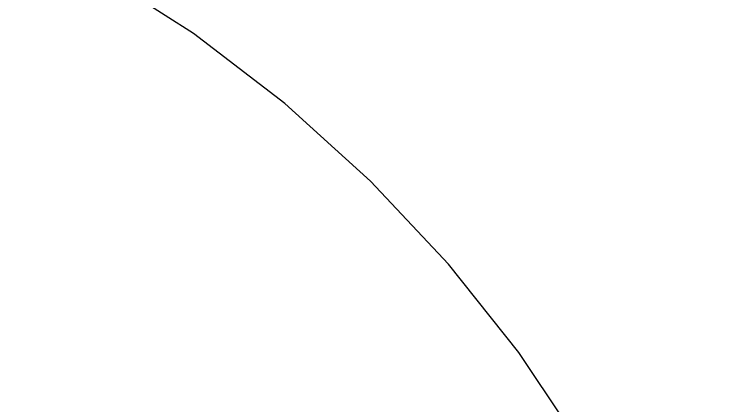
# Model space of a CAD drawing. Extents: x 383425 to 391668, y 6055101 to 6059545.
# Drawn here: x 387686.124 to 387687.697, y 6058203.111 to 6058203.989 of the extents above; entities that cross this region are included whole.
import ezdxf

# ---------------------------------------------------------------- set-up
doc = ezdxf.new("R2010")
doc.units = 0
doc.header["$LTSCALE"] = 5
doc.linetypes.add('0', pattern=[1, 1, 0])
doc.layers.add('T-BUSH', color=110, linetype='0')

msp = doc.modelspace()

# ---------------------------------------------------------------- linework, layer by layer
at = {"layer": 'T-BUSH', "flags": 128}
msp.add_lwpolyline([(388111.9486, 6057847.1095, 0.75), (388107.3361, 6057850.9468, 0.75), (388100.033, 6057857.0225, 0.75), (388095.4205, 6057860.8598, 0.75), (388085.4267, 6057869.1739, 0.75), (388080.8142, 6057873.0112, 0.75), (388073.5111, 6057879.0869, 0.75), (388068.8986, 6057882.9242, 0.75), (388058.9048, 6057891.2383, 0.75), (388054.2923, 6057895.0756, 0.75), (388046.9892, 6057901.1513, 0.75), (388042.3767, 6057904.9886, 0.75), (388032.3829, 6057913.3027, 0.75), (388027.7704, 6057917.14, 0.75), (388020.4673, 6057923.2157, 0.75), (388015.8548, 6057927.053, 0.75), (388005.861, 6057935.3672, 0.75), (388001.2485, 6057939.2045, 0.75), (387993.9454, 6057945.2802, 0.75), (387989.3329, 6057949.1175, 0.75), (387979.3391, 6057957.4316, 0.75), (387974.7266, 6057961.2689, 0.75), (387967.4235, 6057967.3446, 0.75), (387962.811, 6057971.1819, 0.75), (387952.8172, 6057979.496, 0.75), (387948.2047, 6057983.3333, 0.75), (387940.9016, 6057989.409, 0.75), (387936.2891, 6057993.2463, 0.75), (387926.2953, 6058001.5604, 0.75), (387921.6828, 6058005.3977, 0.75), (387914.3797, 6058011.4734, 0.75), (387909.7672, 6058015.3107, 0.75), (387899.7734, 6058023.6249, 0.75), (387895.1609, 6058027.4621, 0.75), (387887.8578, 6058033.5379, 0.75), (387883.2453, 6058037.3751, 0.75), (387873.2515, 6058045.6893, 0.75), (387868.639, 6058049.5266, 0.75), (387861.3359, 6058055.6023, 0.75), (387856.7233, 6058059.4396, 0.75), (387846.7296, 6058067.7537, 0.75), (387842.1171, 6058071.591, 0.75), (387834.814, 6058077.6667, 0.75), (387830.2014, 6058081.504, 0.75), (387820.2077, 6058089.8181, 0.75), (387815.5952, 6058093.6554, 0.75), (387808.292, 6058099.7311, 0.75), (387803.6795, 6058103.5684, 0.75), (387793.6858, 6058111.8825, 0.75), (387789.0733, 6058115.7198, 0.75), (387781.7701, 6058121.7955, 0.75), (387777.1576, 6058125.6328, 0.75), (387767.1639, 6058133.947, 0.75), (387762.5514, 6058137.7843, 0.75), (387755.2482, 6058143.86, 0.75), (387750.6357, 6058147.6973, 0.75), (387740.642, 6058156.0114, 0.75), (387736.0295, 6058159.8487, 0.75), (387728.7263, 6058165.9244, 0.75), (387724.1138, 6058169.7617, 0.75), (387714.1201, 6058178.0758, 0.75), (387709.5076, 6058181.9131, 0.75), (387702.2044, 6058187.9888, 0.75), (387697.5919, 6058191.8261, 0.75), (387687.5982, 6058200.1402, 0.75), (387682.9857, 6058203.9775, 0.75), (387675.6825, 6058210.0532, 0.75), (387671.07, 6058213.8905, 0.75), (387661.0763, 6058222.2046, 0.75), (387656.4638, 6058226.0419, 0.75), (387649.1606, 6058232.1176, 0.75), (387644.5481, 6058235.9549, 0.75), (387634.5544, 6058244.2691, 0.75), (387629.9419, 6058248.1064, 0.75), (387622.6387, 6058254.1821, 0.75), (387618.0262, 6058258.0194, 0.75), (387608.0325, 6058266.3335, 0.75), (387603.42, 6058270.1708, 0.75), (387596.1168, 6058276.2465, 0.75), (387591.5043, 6058280.0838, 0.75), (387581.5106, 6058288.3979, 0.75), (387576.8981, 6058292.2352, 0.75), (387569.5949, 6058298.3109, 0.75), (387564.9824, 6058302.1482, 0.75), (387554.9887, 6058310.4623, 0.75), (387550.3762, 6058314.2996, 0.75), (387543.073, 6058320.3753, 0.75), (387538.4605, 6058324.2126, 0.75), (387528.4668, 6058332.5268, 0.75), (387523.8543, 6058336.364, 0.75), (387516.5511, 6058342.4398, 0.75), (387511.9386, 6058346.277, 0.75), (387501.9449, 6058354.5912, 0.75), (387497.3324, 6058358.4285, 0.75), (387490.0292, 6058364.5042, 0.75), (387485.4167, 6058368.3415, 0.75), (387475.423, 6058376.6556, 0.75), (387469.79, 6058376.7698, 0.75)], format="xyb", dxfattribs=at)

doc.saveas('drawing.dxf')
